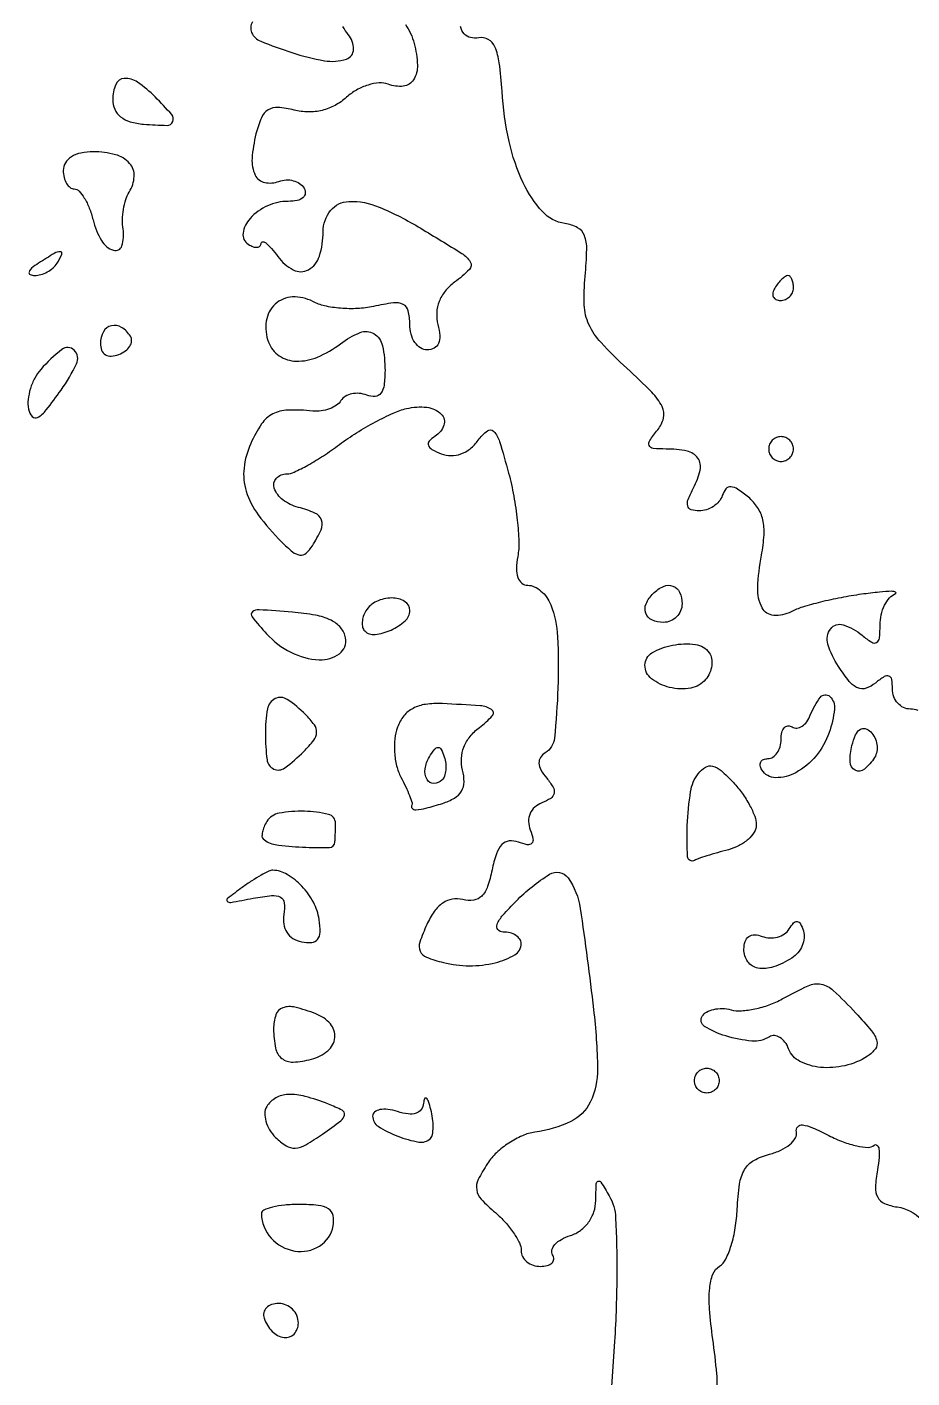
# Model space of a CAD drawing. Extents: x 0 to 4160, y 0 to 3120.
# Drawn here: x 2966.1 to 3037.6, y 1369 to 1478.1 of the extents above; entities that cross this region are included whole.
import ezdxf

# ---------------------------------------------------------------- set-up
doc = ezdxf.new("R2010")
doc.units = 0

msp = doc.modelspace()

# ---------------------------------------------------------------- linework, layer by layer
for points in [[(4159.499279, 606.274193, 0.000001), (4159.667734, 974.478125, 0.000057), (4159.806661, 1380.08378, 0.000034), (4159.883999, 1862.25), (4160, 3120), (3296.563358, 3120), (2433.126717, 3120)], [(757.647081, 3119.740147, 0.000002), (520.492565, 3119.487217, 0.4139)], [(1964.75, 0.149832, 0.000016), (2717.930904, 0.232101, 0.000028), (3351.473438, 0.357111)], [(2996.652881, 1478.272584, -0.088811), (2997.353221, 1476.757284, -0.053277), (2997.618843, 1474.991703, -0.153488), (2997.30217, 1473.809522, -0.227798), (2996.478648, 1473.297202, -0.119304), (2995.254232, 1473.455937, 0.11028), (2994.530613, 1473.562885, 0.057605), (2993.630976, 1473.391714, 0.053149), (2992.704558, 1472.989836, 0.055073), (2991.895677, 1472.405589, -0.060113), (2990.962769, 1471.745921, -0.064383), (2989.920635, 1471.345532, -0.063808), (2988.802686, 1471.221176, -0.057373), (2987.646777, 1471.373805, 0.043149), (2986.349103, 1471.58277, 0.159821), (2985.554856, 1471.385415, 0.153453), (2985.01288, 1470.749427, 0.03885), (2984.575888, 1469.446338, 0.043586), (2984.257677, 1467.459202, 0.131308), (2984.513985, 1466.122534, 0.231087), (2985.277554, 1465.522524, 0.145572), (2986.430874, 1465.611848, -0.079972), (2987.002791, 1465.731837, -0.077466), (2987.590118, 1465.6685, -0.081854), (2988.102326, 1465.436441, -0.107533), (2988.457866, 1465.068174, -0.157693), (2988.56036, 1464.650729, -0.203213), (2988.382238, 1464.302671, -0.1246), (2987.905424, 1464.072994, -0.050285), (2987.181462, 1464, 0.107032), (2985.517112, 1463.639595, 0.098995), (2984.097176, 1462.617611, 0.152117), (2983.529702, 1461.435854, 0.299225), (2983.951442, 1460.530011, 0.051429), (2984.35353, 1460.33538, 0.111738), (2984.691986, 1460.292685, 0.18631), (2984.91152, 1460.40295, 0.186348), (2985, 1460.632113, -0.460595), (2985.126416, 1460.740231, -0.132218), (2985.396062, 1460.620257, -0.046378), (2985.82951, 1460.196383, -0.018128), (2986.348296, 1459.538354, 0.11343), (2987.592631, 1458.46115, 0.253491), (2988.805667, 1458.47193, 0.194001), (2989.701182, 1459.57449, 0.074865), (2990, 1461.559017, -0.172133), (2990.602578, 1463.257481, -0.217077), (2992.079887, 1463.992034, -0.109604), (2994.536241, 1463.533792, -0.03457), (2997.881966, 1461.826344, -0.003775), (3001.203483, 1459.796543, -0.114047), (3001.891942, 1459.111091, -0.351392), (3001.819482, 1458.485731, -0.037077), (3000.619838, 1457.463969, 0.062405), (2999.859449, 1456.746995, 0.079166), (2999.370358, 1455.916305, 0.08254), (2999.176343, 1455.003429, 0.075263), (2999.27779, 1454.04573, -0.045532), (2999.426096, 1453.153855, -0.119683), (2999.320664, 1452.518555, -0.172391), (2998.972176, 1452.140036, -0.121912), (2998.40638, 1452, -0.146199), (2997.87006, 1452.160244, -0.099187), (2997.413124, 1452.61084, -0.083113), (2997.105129, 1453.284518, -0.065837), (2997, 1454.079455, 0.056343), (2996.877433, 1455.163684, 0.226823), (2996.474048, 1455.671558, 0.147412), (2995.686773, 1455.799213, 0.021062), (2994.058652, 1455.512882, -0.041413), (2992.789123, 1455.342483, -0.033034), (2991.407441, 1455.363758, -0.034072), (2990.12293, 1455.557312, -0.068537), (2989.163657, 1455.912413, 0.135417), (2987.531092, 1456.28126, 0.175882), (2986.126174, 1455.695206, 0.171693), (2985.402406, 1454.329498, 0.129127), (2985.589736, 1452.626748, 0.153816), (2986.461509, 1451.530094, 0.143995), (2987.828629, 1451.095354, 0.106922), (2989.55356, 1451.429192, 0.061006), (2991.397322, 1452.49977, -0.064692), (2992.980109, 1453.403339, -0.236991), (2994.097696, 1453.31838, -0.208888), (2994.792845, 1452.339851, -0.0515), (2995, 1450.333994, -0.0317), (2994.925658, 1449.162583, -0.12822), (2994.661237, 1448.50401, -0.218576), (2994.201139, 1448.250526, -0.110341), (2993.532025, 1448.349337, 0.07006), (2992.924448, 1448.489366, 0.073796), (2992.312962, 1448.452202, 0.081522), (2991.791385, 1448.249475, 0.12155), (2991.443435, 1447.908476, -0.107407), (2991.083989, 1447.535978, -0.059088), (2990.517087, 1447.247159, -0.054849), (2989.842948, 1447.079635, -0.05801), (2989.16141, 1447.067304, 0.030321), (2987.138787, 1447.14253, 0.115373), (2985.923628, 1446.82813, 0.126246), (2985.033967, 1446.02541, 0.03953), (2984.155916, 1444.442853, 0.079111), (2983.607611, 1442.458855, 0.104087), (2983.78657, 1440.594305, 0.084174), (2984.763539, 1438.676068, 0.036612), (2986.638769, 1436.504088, 0.025676), (2987.534582, 1435.695841, 0.138836), (2988.130382, 1435.439146, 0.215298), (2988.625923, 1435.588763, 0.072223), (2989.130005, 1436.176111, 0.035698), (2989.831766, 1437.480159, 0.195035), (2989.860876, 1438.26454, 0.204857), (2989.337234, 1438.824088, 0.039679), (2988, 1439.289749, -0.096499), (2986.749647, 1439.890934, -0.150772), (2986.050557, 1440.847897, -0.279999), (2986.222565, 1441.637911, -0.205418), (2987.066722, 1442, 0.110566), (2987.661991, 1442.133263, 0.016712), (2988.755182, 1442.693938, 0.018051), (2990.019748, 1443.457843, 0.01473), (2991.316722, 1444.362343, -0.019802), (2992.700441, 1445.306628, -0.017002), (2994.225557, 1446.190482, -0.017337), (2995.66631, 1446.898142, -0.046198), (2996.749004, 1447.268463, -0.087538), (2998.375802, 1447.370436, -0.166881), (2999.546136, 1446.815537, -0.290789), (2999.75779, 1445.917123, -0.172331), (2999.04427, 1445.02736, 0.066446), (2998.573568, 1444.641814, 0.280241), (2998.502269, 1444.299529, 0.185796), (2998.784254, 1443.970463, 0.032133), (2999.54321, 1443.621793, 0.08893), (3000.341112, 1443.469156, 0.090359), (3001.137601, 1443.604738, 0.083812), (3001.882256, 1444.027222, 0.064118), (3002.527989, 1444.707391, -0.069874), (3003.26745, 1445.46862, -0.388992), (3003.786753, 1445.426161, -0.113685), (3004.25295, 1444.613542, -0.007856), (3004.985113, 1442.055284, -0.020046), (3005.405299, 1440.201932, -0.018401), (3005.689913, 1438.267262, -0.018762), (3005.815262, 1436.523199, -0.055836), (3005.722851, 1435.330523, 0.041106), (3005.619, 1434.361088, 0.089893), (3005.733719, 1433.625699, 0.138608), (3006.05068, 1433.171726, 0.173156), (3006.531683, 1433, -0.11041), (3007.056509, 1432.882677, -0.066228), (3007.595863, 1432.53535, -0.061323), (3008.067373, 1432.023005, -0.063841), (3008.393011, 1431.418213, -0.078793), (3008.939672, 1428.842652, -0.02221), (3008.970442, 1424.724644, -0.015839), (3008.69057, 1420.652183, -0.233334), (3007.951442, 1419.469989, 0.108847), (3007.563336, 1419.093342, 0.160994), (3007.440443, 1418.639227, 0.116449), (3007.602745, 1418.088944, 0.043542), (3008.064066, 1417.422805, -0.040593), (3008.57457, 1416.694841, -0.182691), (3008.660513, 1416.191284, -0.204095), (3008.390058, 1415.791699, -0.051725), (3007.675766, 1415.429074, 0.09051), (3007.09489, 1415.07538, 0.109816), (3006.722884, 1414.559306, 0.108127), (3006.601143, 1413.927656, 0.085555), (3006.736751, 1413.243632, -0.039467), (3006.952188, 1412.515086, -0.248547), (3006.849121, 1412.154762, -0.25673), (3006.497232, 1412.044996, -0.041566), (3005.78387, 1412.252695, 0.117614), (3005.032423, 1412.352662, 0.179129), (3004.447833, 1412.065649, 0.109863), (3004.000649, 1411.321417, 0.031213), (3003.651812, 1410.009058, -0.033441), (3003.288471, 1408.666244, -0.11239), (3002.811637, 1407.897082, -0.164245), (3002.164006, 1407.571018, -0.097287), (3001.291551, 1407.617411, 0.103259), (3000.440379, 1407.652582, 0.110192), (2999.668103, 1407.340547, 0.088842), (2998.980856, 1406.659718, 0.046385), (2998.379864, 1405.610471, 0.025676), (2997.814877, 1404.179848, 0.185686), (2997.845693, 1403.453621, 0.200842), (2998.352093, 1402.967675, 0.030629), (2999.714906, 1402.535418, 0.060441), (3001.813273, 1402.271388, 0.060955), (3003.907661, 1402.518248, 0.07391), (3005.482066, 1403.15923, 0.265114), (3006, 1404.067388, 0.153691), (3005.888026, 1404.423067, 0.097977), (3005.572727, 1404.726045, 0.080533), (3005.101622, 1404.93048, 0.062257), (3004.545455, 1405, -0.218597), (3004.120371, 1405.195171, -0.283777), (3004.05483, 1405.609375, -0.080984), (3004.52136, 1406.357325, -0.016523), (3005.590909, 1407.5, -0.055607), (3008.291498, 1409.658511, -0.397526), (3009.786987, 1409.365396, -0.119608), (3010.774908, 1406.909241, -0.006791), (3011.848682, 1398.743878, -0.024969), (3012.171288, 1393.953575, -0.116335), (3011.586535, 1391.266969, -0.173718), (3010.008238, 1389.702959, -0.07383), (3007.114599, 1388.841175, 0.06793), (3006.095412, 1388.550624, 0.042608), (3005.004999, 1387.957008, 0.042093), (3004.011733, 1387.173589, 0.058826), (3003.282693, 1386.310343, 0.030617), (3002.530426, 1385.004311, 0.156249), (3002.405659, 1384.186385, 0.149731), (3002.777086, 1383.428859, 0.027401), (3003.918094, 1382.338102, -0.032201), (3004.714819, 1381.561702, -0.034155), (3005.38844, 1380.70381, -0.03638), (3005.859143, 1379.890492, -0.113462), (3006, 1379.277759, 0.121248), (3006.11994, 1378.790423, 0.100735), (3006.457961, 1378.375342, 0.091549), (3006.963533, 1378.096525, 0.080522), (3007.559017, 1378, 0.060456), (3008.114645, 1378.067429, 0.129171), (3008.491596, 1378.272601, 0.19149), (3008.633395, 1378.576139, 0.154257), (3008.544496, 1378.928004, -0.209118), (3008.487054, 1379.331877, -0.11865), (3008.731201, 1379.771225, -0.081387), (3009.255962, 1380.182695, -0.048846), (3009.985479, 1380.495391, 0.08166), (3010.796472, 1380.907643, 0.077776), (3011.44851, 1381.56372, 0.076836), (3011.874871, 1382.395431, 0.07675), (3012.030409, 1383.317388, -0.006353), (3012.06646, 1384.670517, -0.306492), (3012.219458, 1384.878539, -0.352698), (3012.446858, 1384.799043, -0.007347), (3013.107689, 1383.7007, -0.120855), (3013.633572, 1381.915012, -0.012344), (3013.727618, 1377.473805, -0.014222), (3013.550137, 1371.921786, -0.00915), (3013.04372, 1365.5, 0.051861)], [(2984.305764, 1478.495628, 0.267567), (2984.224881, 1477.62485, 0.192018), (2984.955642, 1476.928748, 0.015731), (2987.48045, 1476.006452, 0.037438), (2990.099813, 1475.354518, 0.12089), (2991.876218, 1475.481781, 0.325266), (2992.454482, 1476.275349, 0.175134), (2992.023035, 1477.472245, -0.052237), (2991.591997, 1478.118323, -0.181887)], [(3038.069786, 1422.884978, 0.092051), (3037.45031, 1423, -0.111095), (3036.897036, 1423.124469, -0.10003), (3036.426029, 1423.476593, -0.094707), (3036.110083, 1424.00297, -0.088161), (3036, 1424.622445, 0.037903), (3035.941309, 1425.395563, 0.277143), (3035.714005, 1425.669711, 0.233133), (3035.329041, 1425.623192, 0.028604), (3034.626467, 1425.104959, -0.090889), (3033.868978, 1424.679813, -0.189095), (3033.203042, 1424.708875, -0.117552), (3032.515458, 1425.233122, -0.026333), (3031.637583, 1426.430366, -0.070809), (3030.788905, 1428.239371, -0.240046), (3031.007779, 1429.485251, -0.321375), (3032.024876, 1429.804131, -0.093934), (3033.543805, 1428.963645, 0.02962), (3034.322794, 1428.391485, 0.28016), (3034.719636, 1428.380385, 0.244047), (3034.949731, 1428.736451, 0.023748), (3035, 1429.794222, -0.056782), (3035.093011, 1430.610606, -0.058035), (3035.367188, 1431.378785, -0.06413), (3035.771546, 1431.986842, -0.120855), (3036.25, 1432.325046, 0.646976), (3036.255629, 1432.443401, 0.123144), (3035.957812, 1432.511494, 0.02176), (3034.959447, 1432.44772, 0.00718), (3033.5, 1432.269274, 0.013722), (3031.844688, 1431.996245, 0.013052), (3030.178765, 1431.628931, 0.013117), (3028.724185, 1431.227381, 0.044278), (3027.810688, 1430.85819, -0.135741), (3026.406349, 1430.569501, -0.261104), (3025.472984, 1431.178204, -0.132494), (3025.115175, 1432.788504, -0.035174), (3025.420214, 1435.426396, 0.031103), (3025.62266, 1437.060489, 0.071192), (3025.522378, 1438.294773, 0.089295), (3025.107294, 1439.272906, 0.075452), (3024.356711, 1440.111511, 0.0241), (3023.486678, 1440.761889, 0.132762), (3022.937789, 1440.949744, 0.24136), (3022.549463, 1440.781937, 0.091399), (3022.254045, 1440.25, -0.094775), (3021.984504, 1439.772221, -0.070004), (3021.530436, 1439.367188, -0.068091), (3020.967921, 1439.093634, -0.07933), (3020.381483, 1439, -0.076569), (3019.733881, 1439.099757, -0.262772), (3019.453923, 1439.399553, -0.15644), (3019.493141, 1439.93513, -0.026991), (3019.929632, 1440.868517, 0.065336), (3020.466902, 1442.291966, 0.214933), (3020.278848, 1443.254199, 0.19003), (3019.40124, 1443.827661, 0.050845), (3017.710889, 1444, -0.024255), (3016.673185, 1444.05037, -0.270802), (3016.350774, 1444.283435, -0.260064), (3016.388383, 1444.68711, -0.022746), (3017.031515, 1445.537973, 0.119698), (3017.499423, 1446.495683, 0.171326), (3017.384319, 1447.425553, 0.079148), (3016.556091, 1448.584503, 0.012696), (3014.547265, 1450.520572, -0.01919), (3012.451939, 1452.593156, -0.081431), (3011.474071, 1454.053708, -0.097173), (3011.101868, 1455.617022, -0.033781), (3011.16594, 1457.942843, 0.016618), (3011.301289, 1460.128595, 0.098891), (3011.110446, 1461.250263, 0.180741), (3010.560058, 1461.873645, 0.086954), (3009.532001, 1462.210244, -0.174328), (3007.724342, 1463.170087, -0.073517), (3006.170888, 1465.486649, -0.05735), (3005.026863, 1468.833539, -0.0372), (3004.453787, 1472.887638, 0.015034), (3004.231703, 1475.190839, 0.071194), (3003.881115, 1476.465835, 0.159532), (3003.340784, 1477.073413, 0.179913), (3002.574321, 1477.206163, -0.104613), (3001.902575, 1477.222253, -0.156034), (3001.403052, 1477.523034, -0.124772), (3001.09877, 1478.120609, -0.055736)], [(3021.764581, 1367.942987, 0.067681), (3021.814933, 1369.312995, 0.009565), (3021.483142, 1372.122569, -0.014466), (3021.219237, 1374.562383, -0.043078), (3021.231474, 1376.24189, -0.068322), (3021.495314, 1377.369633, -0.164195), (3022.035694, 1378.02206, 0.142987), (3022.531739, 1378.572823, 0.037266), (3022.972151, 1379.692902, 0.03476), (3023.302496, 1381.099721, 0.029466), (3023.458362, 1382.619036, -0.024622), (3023.646812, 1384.649365, -0.097474), (3024.058322, 1385.827205, -0.133912), (3024.807362, 1386.559511, -0.064898), (3026.061973, 1387.05807, 0.046425), (3026.97588, 1387.382811, 0.065005), (3027.707354, 1387.845523, 0.083445), (3028.156299, 1388.367379, 0.192028), (3028.239657, 1388.869554, -0.240433), (3028.345398, 1389.271954, -0.243466), (3028.732159, 1389.419426, -0.075104), (3029.542346, 1389.201047, -0.016011), (3030.862873, 1388.570911, 0.028291), (3032.022898, 1388.051924, 0.038306), (3033.123662, 1387.726386, 0.042573), (3034.028576, 1387.611878, 0.200101), (3034.509922, 1387.789882, -0.385644), (3034.74752, 1387.792985, -0.17948), (3034.905654, 1387.498314, -0.057878), (3034.921022, 1386.791167, -0.021274), (3034.78496, 1385.800123, 0.032523), (3034.624496, 1384.398111, 0.135803), (3034.809035, 1383.576814, 0.174108), (3035.356564, 1383.08181, 0.062038), (3036.388887, 1382.800123, -0.174331), (3038.314852, 1381.778623, -0.079623)]]:
    msp.add_lwpolyline(points, format="xyb")
for points in [[(2973, 1472.218108, 0.104379), (2973.16537, 1471.434579, 0.121285), (2973.62978, 1470.832973, 0.097916), (2974.409873, 1470.430022, 0.049794), (2975.5, 1470.229309, 0.016191), (2977.385663, 1470.134581, 0.306352), (2977.856894, 1470.441122, 0.288896), (2977.763108, 1471.011522, 0.01499), (2976.428571, 1472.428571, 0.042785), (2975.012428, 1473.621085, 0.170543), (2973.936626, 1473.926397, 0.283707), (2973.250591, 1473.44262, 0.101273)], [(2969, 1466.5, 0.057513), (2969.066212, 1465.926281, 0.076772), (2969.261905, 1465.440625, 0.095693), (2969.551479, 1465.115149, 0.16469), (2969.891592, 1465, -0.208396), (2970.277325, 1464.831931, -0.050787), (2970.705595, 1464.265625, -0.043524), (2971.105107, 1463.457251, -0.031538), (2971.410644, 1462.5, 0.068685), (2972.084018, 1460.828953, 0.189958), (2973.056525, 1460.050315, 0.413303), (2973.744166, 1460.411941, 0.116994), (2973.837817, 1461.75, -0.047028), (2973.785126, 1462.511684, -0.03476), (2973.864805, 1463.353125, -0.035473), (2974.05416, 1464.144636, -0.063705), (2974.333975, 1464.75, 0.127107), (2974.732587, 1466.005809, 0.197989), (2974.362885, 1467.062949, 0.146899), (2973.21793, 1467.767665, 0.065098), (2971.440983, 1468, 0.049343), (2970.430217, 1467.900008, 0.088683), (2969.656831, 1467.596373, 0.117066), (2969.17494, 1467.115743, 0.1393)], [(2967, 1459, 0.027275), (2966.445888, 1458.597454, 0.147021), (2966.239151, 1458.292684, 0.37991), (2966.327599, 1458.095709, 0.102799), (2966.690983, 1458.015313, 0.074131), (2967.192374, 1458.083483, 0.053889), (2967.713662, 1458.298248, 0.054031), (2968.175433, 1458.618541, 0.075854), (2968.5, 1459, 0.034464), (2968.886554, 1459.734105, 0.541951), (2968.758161, 1459.931144, 0.136158), (2968.281145, 1459.798791, 0.008108)], [(3026.5, 1457, 0.082592), (3026.343488, 1456.6179, 0.161196), (3026.3746, 1456.29375, 0.182303), (3026.586039, 1456.078288, 0.108972), (3026.940983, 1456, 0.093332), (3027.345238, 1456.076123, 0.09642), (3027.688914, 1456.29375, 0.099167), (3027.918938, 1456.618444, 0.105053), (3028, 1457, 0.042167), (3027.967655, 1457.382849, 0.061769), (3027.870461, 1457.70625, 0.081139), (3027.727648, 1457.92554, 0.210953), (3027.559017, 1458, 0.151918), (3027.34829, 1457.934461, 0.038439), (3027.066025, 1457.70625, 0.035638), (3026.768994, 1457.382774, 0.029505)], [(2972, 1452.531385, 0.094172), (2972.106064, 1451.97324, 0.165347), (2972.406756, 1451.618633, 0.151817), (2972.882944, 1451.502894, 0.076022), (2973.494256, 1451.63617, 0.064087), (2974.024563, 1451.922037, 0.094924), (2974.387051, 1452.304103, 0.122111), (2974.527613, 1452.718783, 0.160704), (2974.435239, 1453.104785, 0.117169), (2973.717023, 1453.820919, 0.198008), (2972.890389, 1453.954077, 0.21), (2972.245023, 1453.468306, 0.128597)], [(2967.18247, 1450.431878, 0.060303), (2966.702589, 1449.734788, 0.045773), (2966.348648, 1448.876078, 0.04677), (2966.16439, 1447.994335, 0.075842), (2966.194077, 1447.230753, 0.133448), (2966.491871, 1446.622959, 0.358208), (2966.934403, 1446.550658, 0.095063), (2967.626289, 1447.152054, 0.011731), (2968.829702, 1448.760838, 0.043163), (2970.077046, 1450.877544, 0.316048), (2969.893223, 1451.97475, 0.37964), (2968.899424, 1452.041342, 0.047204)], [(3026, 1444, 0.099038), (3026.076342, 1443.618362, 0.097945), (3026.29375, 1443.29375, 0.097945), (3026.618362, 1443.076342, 0.099038), (3027, 1443, 0.099038), (3027.381638, 1443.076342, 0.097945), (3027.70625, 1443.29375, 0.097945), (3027.923658, 1443.618362, 0.099038), (3028, 1444, 0.099038), (3027.923658, 1444.381638, 0.097945), (3027.70625, 1444.70625, 0.097945), (3027.381638, 1444.923658, 0.099038), (3027, 1445, 0.099038), (3026.618362, 1444.923658, 0.097945), (3026.29375, 1444.70625, 0.097945), (3026.076342, 1444.381638, 0.099038)], [(3019, 1431.5, -0.099038), (3018.885486, 1430.927543, -0.097945), (3018.559375, 1430.440625, -0.097945), (3018.072457, 1430.114514, -0.099038), (3017.5, 1430, -0.103678), (3016.569797, 1430.19498, -0.206496), (3016.066255, 1430.735179, -0.193059), (3016.095775, 1431.503522, -0.091649), (3016.666667, 1432.333333, -0.091649), (3017.496478, 1432.904225, -0.193059), (3018.264821, 1432.933745, -0.206496), (3018.80502, 1432.430203, -0.103678)], [(2993.458881, 1430.933469, 0.057716), (2993.248301, 1430.484153, 0.065126), (2993.156976, 1430.01661, 0.074807), (2993.192894, 1429.602416, 0.138261), (2993.356736, 1429.30993, 0.230479), (2994.197884, 1429.019605, 0.076784), (2995.486858, 1429.381846, 0.075769), (2996.621817, 1430.122972, 0.213422), (2997, 1430.968615, 0.265206), (2996.58666, 1431.693087, 0.136786), (2995.545943, 1431.972124, 0.107374), (2994.309109, 1431.690536, 0.145882)], [(2985.433416, 1429.073575, 0.093386), (2987.394266, 1427.586015, 0.103393), (2989.692817, 1426.982627, 0.173083), (2991.311996, 1427.469533, 0.288422), (2991.815008, 1428.75, 0.131957), (2991.421366, 1429.565556, 0.102588), (2990.636614, 1430.167412, 0.06731), (2989.37625, 1430.578624, 0.024879), (2987.520112, 1430.823575, 0.004441), (2984.82463, 1431.019559, 0.192725), (2984.292827, 1430.845045, 0.410249), (2984.254967, 1430.44479, 0.012814)], [(3020.90603, 1425.386773, -0.179571), (3019.703556, 1424.693937, -0.100234), (3017.992956, 1424.749445, -0.108274), (3016.534706, 1425.450171, -0.230755), (3016, 1426.54708, -0.266837), (3016.569702, 1427.538579, -0.084526), (3018.228287, 1428.161168, -0.079854), (3020.079515, 1428.218715, -0.209919), (3021.192798, 1427.548163, -0.112251), (3021.384024, 1427.084638, -0.075045), (3021.394339, 1426.508557, -0.06956), (3021.228552, 1425.911393, -0.070875)], [(2985.333333, 1421, 0.031995), (2985.467354, 1418.907714, 0.258128), (2986.016944, 1418.158923, 0.275821), (2986.910317, 1418.253843, 0.035337), (2988.428571, 1419.571429, 0.03027), (2989.241105, 1420.488784, 0.155427), (2989.475, 1421.117857, 0.171277), (2989.290788, 1421.7314, 0.038633), (2988.571429, 1422.571429, 0.04866), (2987.106828, 1423.77568, 0.266751), (2986.124141, 1423.844135, 0.242394), (2985.502777, 1423.015418, 0.041963)], [(3030.885079, 1421.100182, -0.089428), (3029.824329, 1419.22066, -0.09377), (3028.188852, 1417.866405, -0.129984), (3026.565093, 1417.45853, -0.256622), (3025.441979, 1418.09388, -0.093958), (3025.309389, 1418.439609, -0.17223), (3025.357556, 1418.733827, -0.173424), (3025.579965, 1418.930467, -0.095425), (3025.940983, 1419, 0.145596), (3026.344835, 1419.120145, 0.099271), (3026.688914, 1419.457961, 0.083321), (3026.920819, 1419.963045, 0.06614), (3027, 1420.559017, -0.057951), (3027.064821, 1421.116415, -0.124582), (3027.262969, 1421.497549, -0.190884), (3027.55598, 1421.645007, -0.162044), (3027.895215, 1421.564761, 0.160704), (3028.281217, 1421.472387, 0.122111), (3028.695897, 1421.612949, 0.094924), (3029.077963, 1421.975437, 0.064087), (3029.36383, 1422.505744, -0.072226), (3030.176495, 1423.956523, -0.44115), (3030.936267, 1424.021296, -0.240065), (3031.319199, 1422.984147, -0.05453)], [(2996.005568, 1421.532728, 0.065325), (2995.787665, 1420.607537, 0.042664), (2995.770573, 1419.509607, 0.042426), (2995.941012, 1418.415309, 0.06119), (2996.287146, 1417.5, -0.010996), (2996.677573, 1416.715478, -0.016566), (2996.979645, 1416.014063, -0.011423), (2997.193161, 1415.430368, -0.234728), (2997.16898, 1415.25, 0.357797), (2997.193408, 1414.987604, 0.214818), (2997.502947, 1414.868414, 0.051421), (2998.309738, 1414.997287, 0.011546), (2999.647283, 1415.388052, 0.055668), (3000.612415, 1415.817378, 0.125398), (3001.178093, 1416.37616, 0.133392), (3001.387416, 1417.112916, 0.066945), (3001.268693, 1418.080517, -0.078809), (3001.176074, 1419.01792, -0.079291), (3001.378516, 1419.935878, -0.075316), (3001.870122, 1420.783325, -0.061752), (3002.62141, 1421.513927, 0.043988), (3003.667459, 1422.46144, 0.466125), (3003.604304, 1422.96203, 0.126228), (3002.702217, 1423.262779, 0.006628), (2999.637402, 1423.438953, 0.043433), (2998.278802, 1423.380976, 0.088702), (2997.264695, 1423.06015, 0.104107), (2996.527877, 1422.451027, 0.077845)], [(3034.553851, 1419.087132, -0.080272), (3033.734215, 1418.140795, -0.306291), (3032.99678, 1418.065027, -0.268909), (3032.576452, 1418.745465, -0.071055), (3032.727533, 1420.066087, -0.038927), (3033.020009, 1420.910065, -0.13539), (3033.37985, 1421.354547, -0.231639), (3033.792897, 1421.423687, -0.12464), (3034.246781, 1421.153219, -0.084332), (3034.570249, 1420.697366, -0.075473), (3034.740801, 1420.142487, -0.077535), (3034.736715, 1419.576249, -0.098213)], [(2999.604167, 1417.270833, -0.198339), (2998.941134, 1416.995338, -0.274516), (2998.399603, 1417.315272, -0.160291), (2998.239822, 1418.176395, -0.105175), (2998.582949, 1419.134215, -0.024362), (2999.012891, 1419.759582, -0.233206), (2999.294341, 1419.899578, -0.286646), (2999.536207, 1419.749629, -0.033951), (2999.787251, 1419.138246, -0.052621), (2999.903448, 1418.610215, -0.052345), (2999.907167, 1418.068604, -0.057227), (2999.805016, 1417.594136, -0.115259)], [(3025, 1413.658445, -0.138996), (3024.833095, 1413.069648, -0.072213), (3024.339063, 1412.479071, -0.062895), (3023.61046, 1411.975911, -0.055802), (3022.75, 1411.644875, 0.005612), (3021.85187, 1411.399207, 0.006766), (3021.014062, 1411.147591, 0.005845), (3020.315199, 1410.918337, 0.044815), (3020, 1410.778243, -0.55136), (3019.450075, 1411.078643, -0.026646), (3019.425393, 1413.602548, -0.026637), (3019.691801, 1416.347202, -0.127778), (3020.304779, 1417.780216, -0.091506), (3020.888999, 1418.302952, -0.200514), (3021.471381, 1418.391941, -0.119801), (3022.160518, 1418.030874, -0.024927), (3023.147522, 1417.072029, -0.032031), (3023.856456, 1416.206002, -0.031195), (3024.455834, 1415.249073, -0.032768), (3024.873253, 1414.34296, -0.091801)], [(2985.449424, 1413.918166, 0.0362), (2985.226407, 1413.491049, 0.049088), (2985.093429, 1413.076971, 0.058961), (2985.06074, 1412.733387, 0.198222), (2985.149864, 1412.530718, 0.157441), (2986.119178, 1412.059126, 0.023044), (2988.324612, 1411.850293, 0.018954), (2990.51673, 1411.827439, 0.388411), (2990.95388, 1412.25, 0.004989), (2990.971571, 1412.593619, 0.002841), (2990.986452, 1413.009368, 0.002836), (2990.996683, 1413.428156, 0.004688), (2991, 1413.781892, 0.347287), (2990.436057, 1414.495892, 0.052354), (2988.499915, 1414.747362, 0.049933), (2986.44308, 1414.592319, 0.213718)], [(2983.460146, 1408.594517, 0.006071), (2982.262281, 1407.696095, 0.455054), (2982.249143, 1407.481132, 0.242789), (2982.53429, 1407.392494, 0.003476), (2984.342866, 1407.725211, -0.02089), (2985.842142, 1407.947374, -0.148732), (2986.554897, 1407.810325, -0.254533), (2986.863489, 1407.346483, -0.06569), (2986.823849, 1406.416946, 0.080442), (2986.813483, 1405.635875, 0.107527), (2987.063479, 1404.974705, 0.110382), (2987.559095, 1404.4891, 0.088406), (2988.255064, 1404.211952, 0.066824), (2989.075678, 1404.155103, 0.211956), (2989.552224, 1404.40442, 0.167434), (2989.755177, 1404.979511, 0.03975), (2989.681018, 1406.007938, 0.08535), (2989.217546, 1407.39845, 0.065769), (2988.282486, 1408.698948, 0.069234), (2987.107575, 1409.644857, 0.128754), (2985.94113, 1409.984687, 0.120183), (2985.620037, 1409.915635, 0.014925), (2984.981807, 1409.582641, 0.016906), (2984.237061, 1409.131601, 0.013254)], [(3027.871885, 1402.899659, -0.05778), (3026.376707, 1402.178828, -0.129336), (3025.12867, 1402.0831, -0.196859), (3024.317765, 1402.602223, -0.154361), (3024, 1403.606989, -0.078074), (3024.099177, 1404.238261, -0.161658), (3024.390738, 1404.636297, -0.165315), (3024.857124, 1404.775664, -0.082466), (3025.467975, 1404.650663, 0.080649), (3026.082676, 1404.52256, 0.077672), (3026.714796, 1404.592711, 0.081825), (3027.266883, 1404.845138, 0.106675), (3027.65106, 1405.24442, -0.042502), (3028.014356, 1405.733867, -0.251225), (3028.303568, 1405.841097, -0.242489), (3028.560462, 1405.660398, -0.040083), (3028.804969, 1405.085092, -0.104914), (3028.869292, 1404.516706, -0.076939), (3028.711881, 1403.900106, -0.073077), (3028.363178, 1403.330618, -0.077862)], [(3033.049481, 1398.44733, -0.015612), (3034.311299, 1397.017232, -0.108539), (3034.735956, 1396.192527, -0.226219), (3034.618159, 1395.565388, -0.094349), (3033.973795, 1394.962643, -0.083932), (3032.164512, 1394.205302, -0.080959), (3030.183351, 1394.071597, -0.094613), (3028.522204, 1394.554388, -0.185298), (3027.614052, 1395.563382, 0.065916), (3027.313045, 1396.116933, 0.096643), (3026.908038, 1396.49304, 0.122742), (3026.4662, 1396.635288, 0.156453), (3026.053051, 1396.532788, -0.160981), (3024.646874, 1396.197081, -0.053003), (3022.532303, 1396.605466, -0.062312), (3020.816758, 1397.373947, -0.416548), (3020.61977, 1398.193792, -0.130063), (3020.980088, 1398.535263, -0.069752), (3021.557382, 1398.752951, -0.061909), (3022.252146, 1398.821018, -0.057508), (3022.960734, 1398.720519, 0.080262), (3023.796588, 1398.64037, 0.036118), (3024.891713, 1398.791111, 0.034564), (3026.050676, 1399.121985, 0.03973), (3027.097875, 1399.597966, -0.01881), (3029.198874, 1400.661022, -0.156709), (3030.244295, 1400.786986, -0.142651), (3031.214604, 1400.288761, -0.014714)], [(2986, 1397.166667, 0.049443), (2986.152545, 1395.627786, 0.176668), (2986.659091, 1394.796629, 0.181644), (2987.571115, 1394.50009, 0.052741), (2989.057905, 1394.725393, 0.110852), (2990.377051, 1395.406432, 0.196338), (2990.939762, 1396.472499, 0.207517), (2990.582788, 1397.581942, 0.12156), (2989.418213, 1398.393011, 0.030288), (2987.724388, 1398.927849, 0.148517), (2986.733442, 1398.878671, 0.230739), (2986.185087, 1398.316312, 0.079982)], [(3022, 1393, -0.099038), (3021.923658, 1392.618362, -0.097945), (3021.70625, 1392.29375, -0.097945), (3021.381638, 1392.076342, -0.099038), (3021, 1392, -0.099038), (3020.618362, 1392.076342, -0.097945), (3020.29375, 1392.29375, -0.097945), (3020.076342, 1392.618362, -0.099038), (3020, 1393, -0.099038), (3020.076342, 1393.381638, -0.097945), (3020.29375, 1393.70625, -0.097945), (3020.618362, 1393.923658, -0.099038), (3021, 1394, -0.099038), (3021.381638, 1393.923658, -0.097945), (3021.70625, 1393.70625, -0.097945), (3021.923658, 1393.381638, -0.099038)], [(2985.440693, 1390.904039, 0.134313), (2985.286401, 1390.380405, 0.075521), (2985.373762, 1389.718574, 0.066271), (2985.678938, 1389.024685, 0.059748), (2986.164004, 1388.407425, 0.057427), (2987.010559, 1387.735813, 0.158249), (2987.741083, 1387.555453, 0.112894), (2988.595327, 1387.816597, 0.022378), (2989.95376, 1388.680165, 0.009197), (2991.432072, 1389.756682, 0.185221), (2991.720889, 1390.220744, 0.333101), (2991.534656, 1390.603663, 0.025399), (2990.421432, 1391.106494, 0.027259), (2988.543212, 1391.726765, 0.076421), (2987.170259, 1391.881069, 0.117205), (2986.169398, 1391.59979, 0.128172)], [(2998.116001, 1391.182612, -0.134293), (2997.926489, 1390.671103, -0.160594), (2997.513314, 1390.36952, -0.110055), (2996.865791, 1390.309239, -0.045263), (2996, 1390.5, 0.044145), (2995.233682, 1390.670639, 0.07803), (2994.5875, 1390.65456, 0.120633), (2994.160906, 1390.463682, 0.231498), (2994, 1390.134775, 0.256515), (2994.453011, 1389.309868, 0.04935), (2996.030408, 1388.513022, 0.049291), (2997.741228, 1388.038342, 0.244066), (2998.663758, 1388.330425, 0.153024), (2998.83043, 1388.649243, 0.040186), (2998.887324, 1389.229811, 0.03695), (2998.847477, 1389.934198, 0.030629), (2998.704399, 1390.671731, 0.018294), (2998.513682, 1391.312146, 0.133223), (2998.336694, 1391.575963, 0.522868), (2998.197277, 1391.54058, 0.067821)], [(2985.015313, 1382.25, 0.180973), (2985.796338, 1380.285929, 0.167884), (2987.701896, 1379.241014, 0.185254), (2989.70729, 1379.642194, 0.207072), (2990.811841, 1381.261484, 0.100166), (2990.803934, 1382.101401, 0.201689), (2990.432712, 1382.635815, 0.116785), (2989.602765, 1382.922996, 0.025158), (2988.073324, 1383, 0.023036), (2986.896546, 1382.945754, 0.037112), (2985.907287, 1382.779687, 0.043064), (2985.201028, 1382.540469, 0.303471)], [(2985.229167, 1373.8125, 0.113253), (2985.877068, 1372.749304, 0.165501), (2986.846361, 1372.257027, 0.244413), (2987.653027, 1372.540134, 0.190724), (2988, 1373.416667, 0.099038), (2987.879125, 1374.020927, 0.097945), (2987.534896, 1374.534896, 0.097945), (2987.020927, 1374.879125, 0.099038), (2986.416667, 1375, 0.077096), (2985.841384, 1374.910766, 0.119977), (2985.414714, 1374.651172, 0.144529), (2985.204183, 1374.264262, 0.134046)]]:
    msp.add_lwpolyline(points, format="xyb", close=True)

doc.saveas('drawing.dxf')
